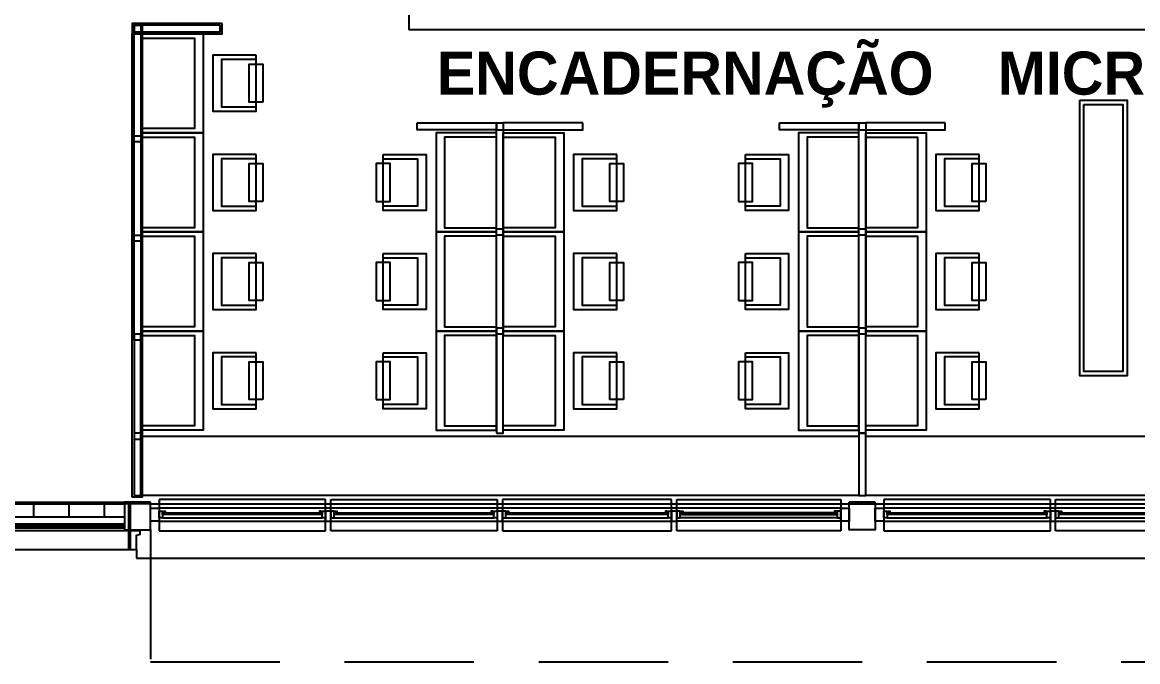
# Model space of a CAD drawing. Extents: x 2217 to 2324, y 363 to 419.
# Drawn here: x 2266.94 to 2279.86, y 363.22 to 370.64 of the extents above; entities that cross this region are included whole.
import ezdxf

# ---------------------------------------------------------------- set-up
doc = ezdxf.new("R2010")
doc.units = 0
doc.header["$LTSCALE"] = 12
doc.header["$MEASUREMENT"] = 0
doc.linetypes.add('HIDDEN', pattern=[0.375, 0.25, -0.125])
for name, color, linetype in [('AISLACION', 2, 'CONTINUOUS'), ('CARPINTERIA', 2, 'CONTINUOUS'), ('ESTRUCTURA', 7, 'CONTINUOUS'), ('MUEBLES', 2, 'CONTINUOUS'), ('MURO-INT', 4, 'CONTINUOUS'), ('NOMBRES3', 3, 'CONTINUOUS'), ('PATIO', 4, 'CONTINUOUS'), ('PREMOLDHORMIGON', 7, 'CONTINUOUS'), ('PROYECCIÓN', 4, 'HIDDEN'), ('TABIQUES', 2, 'CONTINUOUS'), ('VIDRIO', 8, 'CONTINUOUS')]:
    doc.layers.add(name, color=color, linetype=linetype)
doc.styles.add('NOMBRES3', font='cityb___.ttf')
pattern_1 = [(315, (0, -0.082716), (0.006187184335, 0.006187184335), []), (45, (0, -0.082716), (-0.006187184335, 0.006187184335), [])]

msp = doc.modelspace()

# ---------------------------------------------------------------- hatches: boundary and pattern name
at = {"layer": 'AISLACION'}
h = msp.add_hatch(dxfattribs=at)
h.set_pattern_fill('ANSI37', color=8, scale=0.07, angle=-90, style=0)
h.set_pattern_definition(pattern_1)
h.paths.add_polyline_path([(2265.826, 364.769), (2265.826, 364.82), (2266.991, 364.82), (2266.991, 364.769)])
h = msp.add_hatch(dxfattribs=at)
h.set_pattern_fill('ANSI37', color=8, scale=0.07, angle=-90, style=0)
h.set_pattern_definition(pattern_1)
h.paths.add_polyline_path([(2266.996, 364.769), (2266.996, 364.82), (2268.116, 364.82), (2268.116, 364.769)])
at = {"layer": 'MURO-INT'}
h = msp.add_hatch(dxfattribs=at)
h.set_pattern_fill('_U,_O', color=2, scale=0.41, angle=90, pattern_type=0)
h.set_pattern_definition([(270, (42, 777.7983), (-0.41, -3e-17), [])])
h.paths.add_polyline_path([(2268.121, 364.899), (2260.021, 364.899), (2260.021, 365.049), (2268.121, 365.049)])

# ---------------------------------------------------------------- linework, layer by layer
at = {"layer": 'AISLACION'}
for points in [[(2265.826, 364.769), (2265.826, 364.82), (2266.991, 364.82), (2266.991, 364.769)], [(2266.996, 364.769), (2266.996, 364.82), (2268.116, 364.82), (2268.116, 364.769)]]:
    msp.add_lwpolyline(points, close=True, dxfattribs=at)
at = {"layer": 'CARPINTERIA', "color": 8}
for p, q in [((2276.421, 364.999), (2268.521, 364.999)), ((2284.821, 364.999), (2276.921, 364.999)), ((2268.521, 364.849), (2270.451, 364.849)), ((2268.561, 364.887), (2270.411, 364.887)), ((2270.511, 364.849), (2272.441, 364.849)), ((2270.551, 364.887), (2272.401, 364.887)), ((2272.501, 364.849), (2274.461, 364.849)), ((2272.541, 364.887), (2274.421, 364.887)), ((2276.381, 364.887), (2274.561, 364.887)), ((2276.921, 364.849), (2278.851, 364.849)), ((2276.961, 364.887), (2278.811, 364.887)), ((2278.911, 364.849), (2280.841, 364.849)), ((2278.951, 364.887), (2280.801, 364.887))]:
    msp.add_line(p, q, dxfattribs=at)
at = {"layer": 'CARPINTERIA', "linetype": 'HIDDEN'}
for points in [[(2270.451, 365.099), (2268.522, 365.099), (2268.522, 364.739), (2270.451, 364.739)], [(2270.511, 365.099), (2272.441, 365.099), (2272.441, 364.739), (2270.511, 364.739)], [(2274.461, 365.099), (2272.501, 365.099), (2272.501, 364.739), (2274.461, 364.739)], [(2274.521, 365.099), (2276.421, 365.099), (2276.421, 364.739), (2274.521, 364.739)], [(2278.851, 365.099), (2276.922, 365.099), (2276.922, 364.739), (2278.851, 364.739)], [(2278.911, 365.099), (2280.841, 365.099), (2280.841, 364.739), (2278.911, 364.739)]]:
    msp.add_lwpolyline(points, close=True, dxfattribs=at)
at = {"layer": 'CARPINTERIA'}
for points in [[(2268.521, 364.849), (2268.421, 364.849), (2268.421, 364.999), (2268.521, 364.999)], [(2268.561, 364.887), (2268.521, 364.887), (2268.521, 364.967), (2268.561, 364.967)], [(2268.571, 364.967), (2268.591, 364.967), (2268.591, 364.947), (2268.571, 364.947)], [(2270.401, 364.967), (2270.381, 364.967), (2270.381, 364.947), (2270.401, 364.947)], [(2270.451, 364.887), (2270.411, 364.887), (2270.411, 364.967), (2270.451, 364.967)], [(2270.511, 364.967), (2270.451, 364.967), (2270.451, 364.849), (2270.511, 364.849)], [(2270.511, 364.887), (2270.551, 364.887), (2270.551, 364.967), (2270.511, 364.967)], [(2270.561, 364.967), (2270.581, 364.967), (2270.581, 364.947), (2270.561, 364.947)], [(2272.391, 364.967), (2272.371, 364.967), (2272.371, 364.947), (2272.391, 364.947)], [(2272.441, 364.887), (2272.401, 364.887), (2272.401, 364.967), (2272.441, 364.967)], [(2272.501, 364.967), (2272.441, 364.967), (2272.441, 364.849), (2272.501, 364.849)], [(2272.501, 364.887), (2272.541, 364.887), (2272.541, 364.967), (2272.501, 364.967)], [(2272.551, 364.967), (2272.571, 364.967), (2272.571, 364.947), (2272.551, 364.947)], [(2274.411, 364.967), (2274.391, 364.967), (2274.391, 364.947), (2274.411, 364.947)], [(2274.461, 364.887), (2274.421, 364.887), (2274.421, 364.967), (2274.461, 364.967)], [(2274.521, 364.967), (2274.461, 364.967), (2274.461, 364.849), (2274.521, 364.849)], [(2274.521, 364.887), (2274.561, 364.887), (2274.561, 364.967), (2274.521, 364.967)], [(2274.571, 364.967), (2274.591, 364.967), (2274.591, 364.947), (2274.571, 364.947)], [(2276.371, 364.967), (2276.351, 364.967), (2276.351, 364.947), (2276.371, 364.947)], [(2276.381, 364.887), (2276.421, 364.887), (2276.421, 364.967), (2276.381, 364.967)], [(2276.421, 364.999), (2276.521, 364.999), (2276.521, 364.849), (2276.421, 364.849)], [(2276.921, 364.849), (2276.821, 364.849), (2276.821, 364.999), (2276.921, 364.999)], [(2276.961, 364.887), (2276.921, 364.887), (2276.921, 364.967), (2276.961, 364.967)], [(2276.971, 364.967), (2276.991, 364.967), (2276.991, 364.947), (2276.971, 364.947)], [(2278.801, 364.967), (2278.781, 364.967), (2278.781, 364.947), (2278.801, 364.947)], [(2278.851, 364.887), (2278.811, 364.887), (2278.811, 364.967), (2278.851, 364.967)], [(2278.911, 364.967), (2278.851, 364.967), (2278.851, 364.849), (2278.911, 364.849)], [(2278.911, 364.887), (2278.951, 364.887), (2278.951, 364.967), (2278.911, 364.967)], [(2278.961, 364.967), (2278.981, 364.967), (2278.981, 364.947), (2278.961, 364.947)]]:
    msp.add_lwpolyline(points, close=True, dxfattribs=at)
at = {"layer": 'CARPINTERIA', "color": 8}
msp.add_lwpolyline([(2276.421, 364.849), (2274.521, 364.849)], dxfattribs=at)
at = {"layer": 'ESTRUCTURA'}
for points in [[(2268.121, 364.749), (2268.421, 364.749), (2268.421, 365.049), (2268.121, 365.049)], [(2276.521, 365.049), (2276.821, 365.049), (2276.821, 364.749), (2276.521, 364.749)]]:
    msp.add_lwpolyline(points, close=True, dxfattribs=at)
at = {"layer": 'MUEBLES'}
for points in [[(2268.331, 370.504), (2269.031, 370.504), (2269.031, 369.354), (2268.331, 369.354)], [(2269.725, 369.709), (2269.565, 369.709), (2269.565, 370.149), (2269.725, 370.149)], [(2279.241, 369.682), (2279.691, 369.682), (2279.691, 366.586), (2279.241, 366.586)], [(2268.331, 369.354), (2269.031, 369.354), (2269.031, 368.204), (2268.331, 368.204)], [(2272.431, 369.354), (2271.731, 369.354), (2271.731, 368.204), (2272.431, 368.204)], [(2272.511, 369.354), (2273.211, 369.354), (2273.211, 368.204), (2272.511, 368.204)], [(2276.631, 369.354), (2275.931, 369.354), (2275.931, 368.204), (2276.631, 368.204)], [(2276.711, 369.354), (2277.411, 369.354), (2277.411, 368.204), (2276.711, 368.204)], [(2269.725, 368.559), (2269.565, 368.559), (2269.565, 368.999), (2269.725, 368.999)], [(2271.038, 368.559), (2271.198, 368.559), (2271.198, 368.999), (2271.038, 368.999)], [(2273.905, 368.559), (2273.745, 368.559), (2273.745, 368.999), (2273.905, 368.999)], [(2275.238, 368.559), (2275.398, 368.559), (2275.398, 368.999), (2275.238, 368.999)], [(2278.105, 368.559), (2277.945, 368.559), (2277.945, 368.999), (2278.105, 368.999)], [(2268.331, 368.204), (2269.031, 368.204), (2269.031, 367.054), (2268.331, 367.054)], [(2272.431, 368.204), (2271.731, 368.204), (2271.731, 367.054), (2272.431, 367.054)], [(2272.511, 368.204), (2273.211, 368.204), (2273.211, 367.054), (2272.511, 367.054)], [(2276.631, 368.204), (2275.931, 368.204), (2275.931, 367.054), (2276.631, 367.054)], [(2276.711, 368.204), (2277.411, 368.204), (2277.411, 367.054), (2276.711, 367.054)], [(2269.725, 367.409), (2269.565, 367.409), (2269.565, 367.849), (2269.725, 367.849)], [(2271.038, 367.409), (2271.198, 367.409), (2271.198, 367.849), (2271.038, 367.849)], [(2273.905, 367.409), (2273.745, 367.409), (2273.745, 367.849), (2273.905, 367.849)], [(2275.238, 367.409), (2275.398, 367.409), (2275.398, 367.849), (2275.238, 367.849)], [(2278.105, 367.409), (2277.945, 367.409), (2277.945, 367.849), (2278.105, 367.849)], [(2268.331, 367.054), (2269.031, 367.054), (2269.031, 365.904), (2268.331, 365.904)], [(2272.431, 367.054), (2271.731, 367.054), (2271.731, 365.904), (2272.431, 365.904)], [(2272.511, 367.054), (2273.211, 367.054), (2273.211, 365.904), (2272.511, 365.904)], [(2276.631, 367.054), (2275.931, 367.054), (2275.931, 365.904), (2276.631, 365.904)], [(2276.711, 367.054), (2277.411, 367.054), (2277.411, 365.904), (2276.711, 365.904)], [(2269.725, 366.259), (2269.565, 366.259), (2269.565, 366.699), (2269.725, 366.699)], [(2271.038, 366.259), (2271.198, 366.259), (2271.198, 366.699), (2271.038, 366.699)], [(2273.905, 366.259), (2273.745, 366.259), (2273.745, 366.699), (2273.905, 366.699)], [(2275.238, 366.259), (2275.398, 366.259), (2275.398, 366.699), (2275.238, 366.699)], [(2278.105, 366.259), (2277.945, 366.259), (2277.945, 366.699), (2278.105, 366.699)], [(2268.311, 365.834), (2276.631, 365.834), (2276.631, 365.149), (2268.311, 365.149)], [(2276.711, 365.834), (2282.221, 365.834), (2282.221, 365.149), (2276.711, 365.149)]]:
    msp.add_lwpolyline(points, close=True, dxfattribs=at)
at = {"layer": 'MUEBLES', "color": 8}
for points in [[(2268.331, 370.454), (2268.931, 370.454), (2268.931, 369.404), (2268.331, 369.404)], [(2279.191, 369.732), (2279.741, 369.732), (2279.741, 366.536), (2279.191, 366.536)], [(2268.331, 369.304), (2268.931, 369.304), (2268.931, 368.254), (2268.331, 368.254)], [(2272.431, 369.304), (2271.831, 369.304), (2271.831, 368.254), (2272.431, 368.254)], [(2272.511, 369.304), (2273.111, 369.304), (2273.111, 368.254), (2272.511, 368.254)], [(2276.631, 369.304), (2276.031, 369.304), (2276.031, 368.254), (2276.631, 368.254)], [(2276.711, 369.304), (2277.311, 369.304), (2277.311, 368.254), (2276.711, 368.254)], [(2268.331, 368.154), (2268.931, 368.154), (2268.931, 367.104), (2268.331, 367.104)], [(2272.431, 368.154), (2271.831, 368.154), (2271.831, 367.104), (2272.431, 367.104)], [(2272.511, 368.154), (2273.111, 368.154), (2273.111, 367.104), (2272.511, 367.104)], [(2276.631, 368.154), (2276.031, 368.154), (2276.031, 367.104), (2276.631, 367.104)], [(2276.711, 368.154), (2277.311, 368.154), (2277.311, 367.104), (2276.711, 367.104)], [(2268.331, 367.004), (2268.931, 367.004), (2268.931, 365.954), (2268.331, 365.954)], [(2272.431, 367.004), (2271.831, 367.004), (2271.831, 365.954), (2272.431, 365.954)], [(2272.511, 367.004), (2273.111, 367.004), (2273.111, 365.954), (2272.511, 365.954)], [(2276.631, 367.004), (2276.031, 367.004), (2276.031, 365.954), (2276.631, 365.954)], [(2276.711, 367.004), (2277.311, 367.004), (2277.311, 365.954), (2276.711, 365.954)]]:
    msp.add_lwpolyline(points, close=True, dxfattribs=at)
at = {"layer": 'MUEBLES', "color": 1}
for points in [[(2269.645, 370.254), (2269.145, 370.254), (2269.145, 369.604), (2269.645, 369.604)], [(2269.645, 370.204), (2269.245, 370.204), (2269.245, 369.654), (2269.645, 369.654)], [(2269.645, 369.104), (2269.145, 369.104), (2269.145, 368.454), (2269.645, 368.454)], [(2271.118, 369.104), (2271.618, 369.104), (2271.618, 368.454), (2271.118, 368.454)], [(2273.825, 369.104), (2273.325, 369.104), (2273.325, 368.454), (2273.825, 368.454)], [(2275.318, 369.104), (2275.818, 369.104), (2275.818, 368.454), (2275.318, 368.454)], [(2278.025, 369.104), (2277.525, 369.104), (2277.525, 368.454), (2278.025, 368.454)], [(2269.645, 369.054), (2269.245, 369.054), (2269.245, 368.504), (2269.645, 368.504)], [(2271.118, 369.054), (2271.518, 369.054), (2271.518, 368.504), (2271.118, 368.504)], [(2273.825, 369.054), (2273.425, 369.054), (2273.425, 368.504), (2273.825, 368.504)], [(2275.318, 369.054), (2275.718, 369.054), (2275.718, 368.504), (2275.318, 368.504)], [(2278.025, 369.054), (2277.625, 369.054), (2277.625, 368.504), (2278.025, 368.504)], [(2269.645, 367.954), (2269.145, 367.954), (2269.145, 367.304), (2269.645, 367.304)], [(2269.645, 367.904), (2269.245, 367.904), (2269.245, 367.354), (2269.645, 367.354)], [(2271.118, 367.954), (2271.618, 367.954), (2271.618, 367.304), (2271.118, 367.304)], [(2271.118, 367.904), (2271.518, 367.904), (2271.518, 367.354), (2271.118, 367.354)], [(2273.825, 367.954), (2273.325, 367.954), (2273.325, 367.304), (2273.825, 367.304)], [(2273.825, 367.904), (2273.425, 367.904), (2273.425, 367.354), (2273.825, 367.354)], [(2275.318, 367.954), (2275.818, 367.954), (2275.818, 367.304), (2275.318, 367.304)], [(2275.318, 367.904), (2275.718, 367.904), (2275.718, 367.354), (2275.318, 367.354)], [(2278.025, 367.954), (2277.525, 367.954), (2277.525, 367.304), (2278.025, 367.304)], [(2278.025, 367.904), (2277.625, 367.904), (2277.625, 367.354), (2278.025, 367.354)], [(2269.645, 366.804), (2269.145, 366.804), (2269.145, 366.154), (2269.645, 366.154)], [(2269.645, 366.754), (2269.245, 366.754), (2269.245, 366.204), (2269.645, 366.204)], [(2271.118, 366.804), (2271.618, 366.804), (2271.618, 366.154), (2271.118, 366.154)], [(2271.118, 366.754), (2271.518, 366.754), (2271.518, 366.204), (2271.118, 366.204)], [(2273.825, 366.804), (2273.325, 366.804), (2273.325, 366.154), (2273.825, 366.154)], [(2273.825, 366.754), (2273.425, 366.754), (2273.425, 366.204), (2273.825, 366.204)], [(2275.318, 366.804), (2275.818, 366.804), (2275.818, 366.154), (2275.318, 366.154)], [(2275.318, 366.754), (2275.718, 366.754), (2275.718, 366.204), (2275.318, 366.204)], [(2278.025, 366.804), (2277.525, 366.804), (2277.525, 366.154), (2278.025, 366.154)], [(2278.025, 366.754), (2277.625, 366.754), (2277.625, 366.204), (2278.025, 366.204)]]:
    msp.add_lwpolyline(points, close=True, dxfattribs=at)
at = {"layer": 'MURO-INT', "color": 8}
for p, q in [((2259.871, 365.069), (2268.421, 365.069)), ((2268.421, 365.069), (2268.121, 365.069)), ((2268.421, 365.049), (2268.421, 365.069)), ((2268.421, 365.049), (2268.421, 365.069)), ((2276.821, 365.069), (2276.521, 365.069)), ((2276.521, 365.049), (2276.521, 365.069)), ((2276.821, 365.049), (2276.821, 365.069))]:
    msp.add_line(p, q, dxfattribs=at)
at = {"layer": 'MURO-INT'}
for p, q in [((2260.021, 365.049), (2268.121, 365.049)), ((2268.421, 365.049), (2276.521, 365.049)), ((2276.821, 365.049), (2284.921, 365.049)), ((2260.021, 364.899), (2268.121, 364.899)), ((2268.261, 364.519), (2268.261, 364.419)), ((2268.261, 364.419), (2310.281, 364.419))]:
    msp.add_line(p, q, dxfattribs=at)
at = {"layer": 'PATIO'}
for p in [(2271.415, 372.029), (2282.201, 370.549)]:
    msp.add_line(p, (2271.415, 370.549), dxfattribs=at)
at = {"layer": 'PREMOLDHORMIGON', "color": 8}
for p, q in [((2268.171, 364.519), (2268.171, 365.049)), ((2268.191, 364.519), (2268.191, 365.049))]:
    msp.add_line(p, q, dxfattribs=at)
at = {"layer": 'PREMOLDHORMIGON'}
msp.add_lwpolyline([(2268.303, 364.739), (2259.923, 364.739), (2259.923, 364.683), (2259.881, 364.671), (2259.881, 364.519), (2268.261, 364.519), (2268.261, 364.686), (2268.303, 364.698)], close=True, dxfattribs=at)
at = {"layer": 'PROYECCIÓN', "linetype": 'HIDDEN', "ltscale": 0.5}
for p, q in [((2268.421, 364.749), (2268.421, 363.219)), ((2268.421, 363.219), (2310.121, 363.219))]:
    msp.add_line(p, q, dxfattribs=at)
at = {"layer": 'TABIQUES', "color": 8}
for p, q in [((2268.331, 365.129), (2268.331, 370.624)), ((2268.211, 365.129), (2268.211, 370.504)), ((2268.331, 365.129), (2268.211, 365.129))]:
    msp.add_line(p, q, dxfattribs=at)
at = {"layer": 'TABIQUES'}
for p, q in [((2272.431, 369.469), (2272.511, 369.469)), ((2272.431, 369.389), (2272.431, 369.469)), ((2276.631, 369.469), (2276.711, 369.469)), ((2276.631, 369.389), (2276.631, 369.469))]:
    msp.add_line(p, q, dxfattribs=at)
at = {"layer": 'TABIQUES', "color": 8}
msp.add_lwpolyline([(2269.251, 370.624), (2268.211, 370.624), (2268.211, 370.504), (2269.251, 370.504)], close=True, dxfattribs=at)
at = {"layer": 'TABIQUES'}
for points in [[(2269.231, 370.604), (2268.231, 370.604), (2268.231, 370.524), (2269.231, 370.524)], [(2268.231, 370.604), (2268.311, 370.604), (2268.311, 369.249), (2268.231, 369.249)], [(2271.511, 369.469), (2272.431, 369.469), (2272.431, 369.389), (2271.511, 369.389)], [(2273.431, 369.469), (2272.511, 369.469), (2272.511, 369.389), (2273.431, 369.389)], [(2275.711, 369.469), (2276.631, 369.469), (2276.631, 369.389), (2275.711, 369.389)], [(2277.631, 369.469), (2276.711, 369.469), (2276.711, 369.389), (2277.631, 369.389)], [(2272.431, 369.389), (2272.511, 369.389), (2272.511, 368.169), (2272.431, 368.169)], [(2276.631, 369.389), (2276.711, 369.389), (2276.711, 368.169), (2276.631, 368.169)], [(2268.231, 369.319), (2268.311, 369.319), (2268.311, 368.099), (2268.231, 368.099)], [(2268.231, 368.169), (2268.311, 368.169), (2268.311, 366.949), (2268.231, 366.949)], [(2272.431, 368.239), (2272.511, 368.239), (2272.511, 367.019), (2272.431, 367.019)], [(2276.631, 368.239), (2276.711, 368.239), (2276.711, 367.019), (2276.631, 367.019)], [(2268.231, 365.799), (2268.311, 365.799), (2268.311, 367.019), (2268.231, 367.019)], [(2272.431, 365.869), (2272.511, 365.869), (2272.511, 367.089), (2272.431, 367.089)], [(2276.631, 365.869), (2276.711, 365.869), (2276.711, 367.089), (2276.631, 367.089)], [(2268.231, 365.149), (2268.311, 365.149), (2268.311, 365.869), (2268.231, 365.869)], [(2276.631, 365.149), (2276.711, 365.149), (2276.711, 365.869), (2276.631, 365.869)]]:
    msp.add_lwpolyline(points, close=True, dxfattribs=at)
at = {"layer": 'VIDRIO'}
for points in [[(2270.411, 364.947), (2270.411, 364.927), (2268.561, 364.927), (2268.561, 364.947)], [(2272.401, 364.947), (2272.401, 364.927), (2270.551, 364.927), (2270.551, 364.947)], [(2274.421, 364.947), (2274.421, 364.927), (2272.541, 364.927), (2272.541, 364.947)], [(2274.561, 364.947), (2274.561, 364.927), (2276.381, 364.927), (2276.381, 364.947)], [(2278.811, 364.947), (2278.811, 364.927), (2276.961, 364.927), (2276.961, 364.947)], [(2280.801, 364.947), (2280.801, 364.927), (2278.951, 364.927), (2278.951, 364.947)]]:
    msp.add_lwpolyline(points, close=True, dxfattribs=at)

# ---------------------------------------------------------------- texts
at = {"layer": 'NOMBRES3', "style": 'NOMBRES3'}
msp.add_text('ENCADERNAÇÃO    MICROFILMAGEM', height=0.5, dxfattribs=at).set_placement((2271.74, 369.797))

doc.saveas('drawing.dxf')
